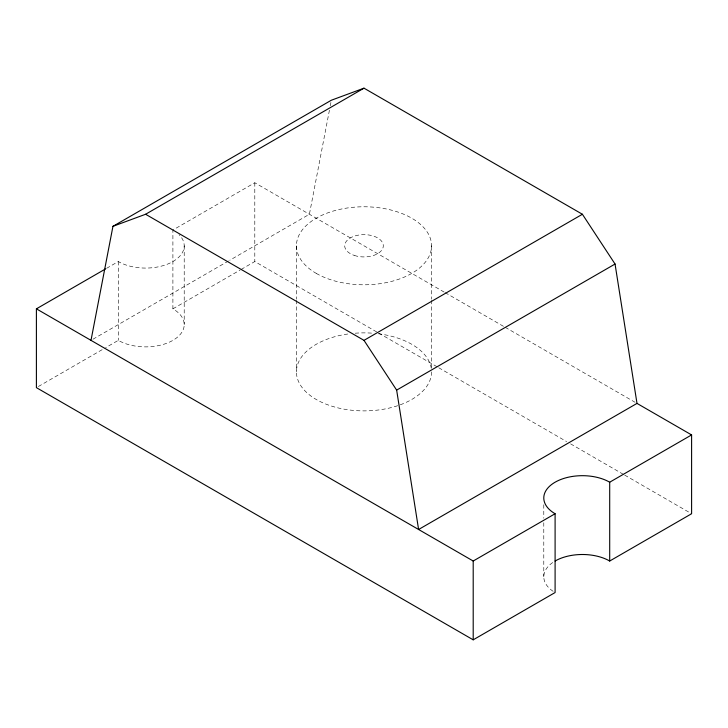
<?xml version="1.0" encoding="UTF-8"?>
<svg xmlns="http://www.w3.org/2000/svg" width="728" height="728" viewBox="0 0 728 728"><rect width="100%" height="100%" fill="white"/><g stroke="black" fill="none" stroke-linecap="round" stroke-linejoin="round"><path stroke-width="0.55" stroke-dasharray="3.64 2.73" d="M329.429 110.192L309.4 214.269L229.711 260.269M330.284 105.769L330.921 102.448M106.597 268.304L118.3 261.552A38.611 22.286 0 0 0 169.105 263.472A38.611 22.286 0 0 0 179.033 234.644M444.18 292.083L254.8 182.746L172.9 230.03L172.9 308.836A38.611 22.286 0 0 1 172.9 340.358A38.611 22.286 0 0 1 118.3 340.358L105.624 347.675M92.966 339.221L228.728 260.842M38.347 386.523L104.65 348.239M172.9 308.836L240.176 269.997M241.15 269.433L254.8 261.552L377.777 332.55M445.163 292.647L504.185 326.726M505.177 327.291L635.034 402.266M378.76 333.115L437.783 367.194M438.766 367.767L566.657 441.605M570.597 443.871L623.723 474.547M624.706 475.111L691.6 513.74M543.789 504.731L543.789 518.236M543.789 522.74L543.789 576.785M431.567 245.791L431.567 299.181M431.567 300.318L431.567 367.34M296.433 245.791L296.433 299.181M296.433 300.318L296.433 371.881M254.8 182.746L254.8 261.552M184.211 245.791L184.211 324.597M118.3 261.552L118.3 340.358M553.144 591.327A38.611 22.286 0 0 1 554.108 561.616M431.567 371.881A67.567 39.012 0 0 1 368.796 410.792A67.567 39.012 0 0 1 297.115 377.404A67.567 39.012 0 0 1 349.722 333.752M355.182 333.206A67.567 39.012 0 0 1 372.818 333.206M378.278 333.752A67.567 39.012 0 0 1 431.54 370.871M354.345 255.437A19.301 11.148 0 0 0 383.301 245.791A19.301 11.148 0 0 0 354.345 236.136A19.301 11.148 0 0 0 354.345 255.437M316.225 273.373A67.567 39.012 0 0 0 429.265 255.883A67.567 39.012 0 0 0 346.51 208.108A67.567 39.012 0 0 0 316.225 273.373"/><path stroke-width="1.09" d="M91 340.358L112.949 226.326L331.349 100.227L364 88.17L582.4 214.26L615.051 264.027L637 403.403L691.6 434.925L691.6 513.74L609.7 561.024A38.611 22.286 0 0 0 555.1 561.024M112.949 226.326L145.6 214.26L364 88.17M691.6 434.925L609.7 482.209A38.611 22.286 0 0 0 555.1 482.209A38.611 22.286 0 0 0 555.1 513.731L555.1 592.547L473.2 639.83L36.4 387.642L36.4 308.836L105.624 268.869M145.6 214.26L364 340.358L582.4 214.26M637 403.403L418.6 529.493L396.651 390.117L615.051 264.027M36.4 308.836L473.2 561.015L555.1 513.731M364 340.358L396.651 390.117M609.7 482.209L609.7 561.024M473.2 561.015L473.2 639.83"/></g></svg>
